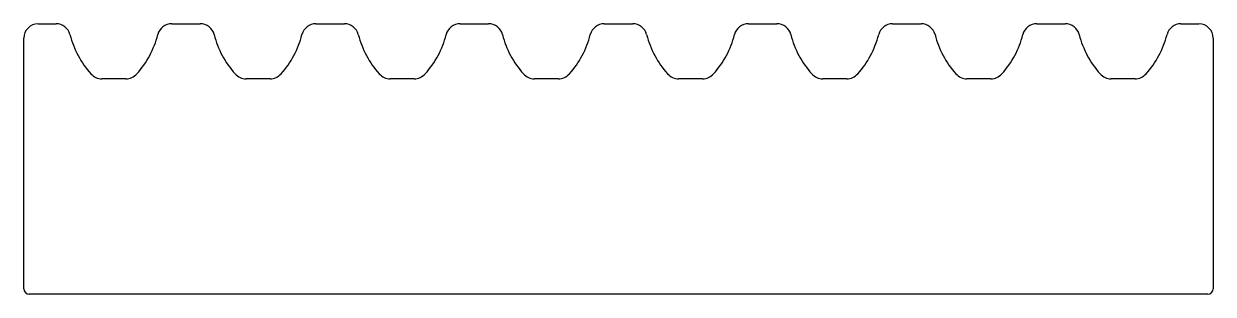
# Model space of a CAD drawing. Extents: x 1925.4 to 1991.4, y 1931.6 to 1946.6.
import ezdxf

# ---------------------------------------------------------------- set-up
doc = ezdxf.new("R2010")
doc.units = 0
doc.layers.get('0').update_dxf_attribs({"linetype": 'CONTINUOUS'})

msp = doc.modelspace()

# ---------------------------------------------------------------- linework, layer by layer
for p, q in [((1926.224, 1946.633), (1927.212, 1946.633)), ((1933.636, 1946.633), (1935.212, 1946.633)), ((1941.636, 1946.633), (1943.212, 1946.633)), ((1949.636, 1946.633), (1951.212, 1946.633)), ((1957.636, 1946.633), (1959.212, 1946.633)), ((1965.636, 1946.633), (1967.212, 1946.633)), ((1973.636, 1946.633), (1975.212, 1946.633)), ((1981.636, 1946.633), (1983.212, 1946.633)), ((1989.636, 1946.633), (1990.624, 1946.633)), ((1925.424, 1931.933), (1925.424, 1945.833)), ((1991.424, 1945.833), (1991.424, 1931.933)), ((1931.089, 1943.583), (1929.759, 1943.583)), ((1939.089, 1943.583), (1937.759, 1943.583)), ((1947.089, 1943.583), (1945.759, 1943.583)), ((1955.089, 1943.583), (1953.759, 1943.583)), ((1963.089, 1943.583), (1961.759, 1943.583)), ((1971.089, 1943.583), (1969.759, 1943.583)), ((1979.089, 1943.583), (1977.759, 1943.583)), ((1987.089, 1943.583), (1985.759, 1943.583)), ((1991.124, 1931.633), (1925.724, 1931.633))]:
    msp.add_line(p, q)
for centre, radius, start, end in [((1926.224, 1945.833), 0.8, 90, 180), ((1927.212, 1945.833), 0.8, 14.37891, 90), ((1933.636, 1945.833), 0.8, 90, 165.62109), ((1935.212, 1945.833), 0.8, 14.37909, 90), ((1941.636, 1945.833), 0.8, 90, 165.62109), ((1943.212, 1945.833), 0.8, 14.37891, 90), ((1949.636, 1945.833), 0.8, 90, 165.62109), ((1951.212, 1945.833), 0.8, 14.37891, 90), ((1957.636, 1945.833), 0.8, 90, 165.62109), ((1959.212, 1945.833), 0.8, 14.37909, 90), ((1965.636, 1945.833), 0.8, 90, 165.62109), ((1967.212, 1945.833), 0.8, 14.37891, 90), ((1973.636, 1945.833), 0.8, 90, 165.62109), ((1975.212, 1945.833), 0.8, 14.37909, 90), ((1981.636, 1945.833), 0.8, 90, 165.62109), ((1983.212, 1945.833), 0.8, 14.37891, 90), ((1989.636, 1945.833), 0.8, 90, 165.62109), ((1990.624, 1945.833), 0.8, 0, 90), ((1933.024, 1947.323), 5.2, 194.37891, 221.81031), ((1927.824, 1947.323), 5.2, 318.18969, 345.62109), ((1941.024, 1947.323), 5.2, 194.37909, 221.81004), ((1935.824, 1947.323), 5.2, 318.18969, 345.62109), ((1949.024, 1947.323), 5.2, 194.37891, 221.81031), ((1943.824, 1947.323), 5.2, 318.18969, 345.62109), ((1957.024, 1947.323), 5.2, 194.37891, 221.81031), ((1951.824, 1947.323), 5.2, 318.18969, 345.62109), ((1965.024, 1947.323), 5.2, 194.37909, 221.81004), ((1959.824, 1947.323), 5.2, 318.18969, 345.62109), ((1973.024, 1947.323), 5.2, 194.37891, 221.81031), ((1967.824, 1947.323), 5.2, 318.18969, 345.62109), ((1981.024, 1947.323), 5.2, 194.37909, 221.81004), ((1975.824, 1947.323), 5.2, 318.18969, 345.62109), ((1989.024, 1947.323), 5.2, 194.37891, 221.81031), ((1983.824, 1947.323), 5.2, 318.18969, 345.62109), ((1929.759, 1944.403), 0.82, 221.81031, 270), ((1931.089, 1944.403), 0.82, 270, 318.18969), ((1937.759, 1944.403), 0.82, 221.81004, 270), ((1939.089, 1944.403), 0.82, 270, 318.18969), ((1945.759, 1944.403), 0.82, 221.81031, 270), ((1947.089, 1944.403), 0.82, 270, 318.18969), ((1953.759, 1944.403), 0.82, 221.81031, 270), ((1955.089, 1944.403), 0.82, 270, 318.18969), ((1961.759, 1944.403), 0.82, 221.81004, 270), ((1963.089, 1944.403), 0.82, 270, 318.18969), ((1969.759, 1944.403), 0.82, 221.81031, 270), ((1971.089, 1944.403), 0.82, 270, 318.18969), ((1977.759, 1944.403), 0.82, 221.81004, 270), ((1979.089, 1944.403), 0.82, 270, 318.18969), ((1985.759, 1944.403), 0.82, 221.81031, 270), ((1987.089, 1944.403), 0.82, 270, 318.18969), ((1925.724, 1931.933), 0.3, 180, 270), ((1991.124, 1931.933), 0.3, 270, 0)]:
    msp.add_arc(centre, radius, start, end)

doc.saveas('drawing.dxf')
